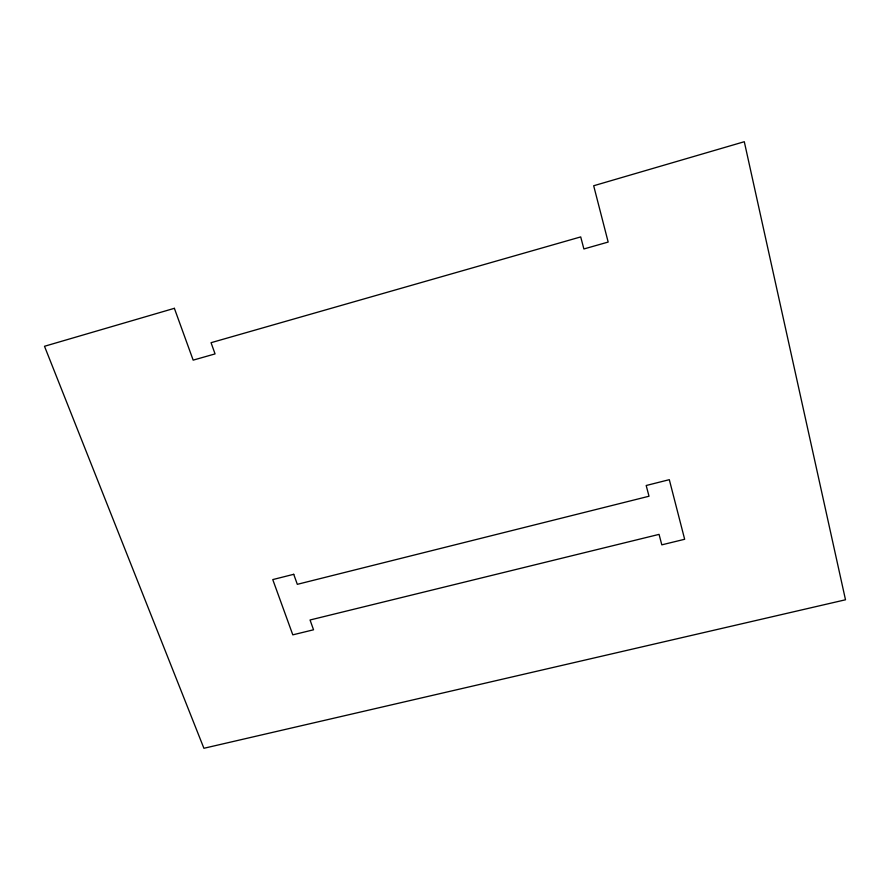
<?xml version="1.0" encoding="UTF-8"?>
<svg xmlns="http://www.w3.org/2000/svg" width="890" height="890" viewBox="0 0 890 890"><rect width="100%" height="100%" fill="white"/><g stroke="black" fill="none" stroke-linecap="round" stroke-linejoin="round"><path stroke-width="1.33" d="M174.373 308.318L44.5 346.277L203.91 748.279L845.5 599.782L744.296 141.721L593.674 185.754L608.17 242.058L583.885 248.966L580.714 236.907L211.052 342.695L215.057 353.909L193.163 360.139L174.373 308.318M293.733 574.306L272.763 579.59L292.799 634.848L313.547 629.786L310.043 619.996L659.056 534.378L661.815 544.847L684.655 539.273L669.313 479.677L646.185 485.506L649.01 496.231L297.316 584.33L293.733 574.306"/></g></svg>
